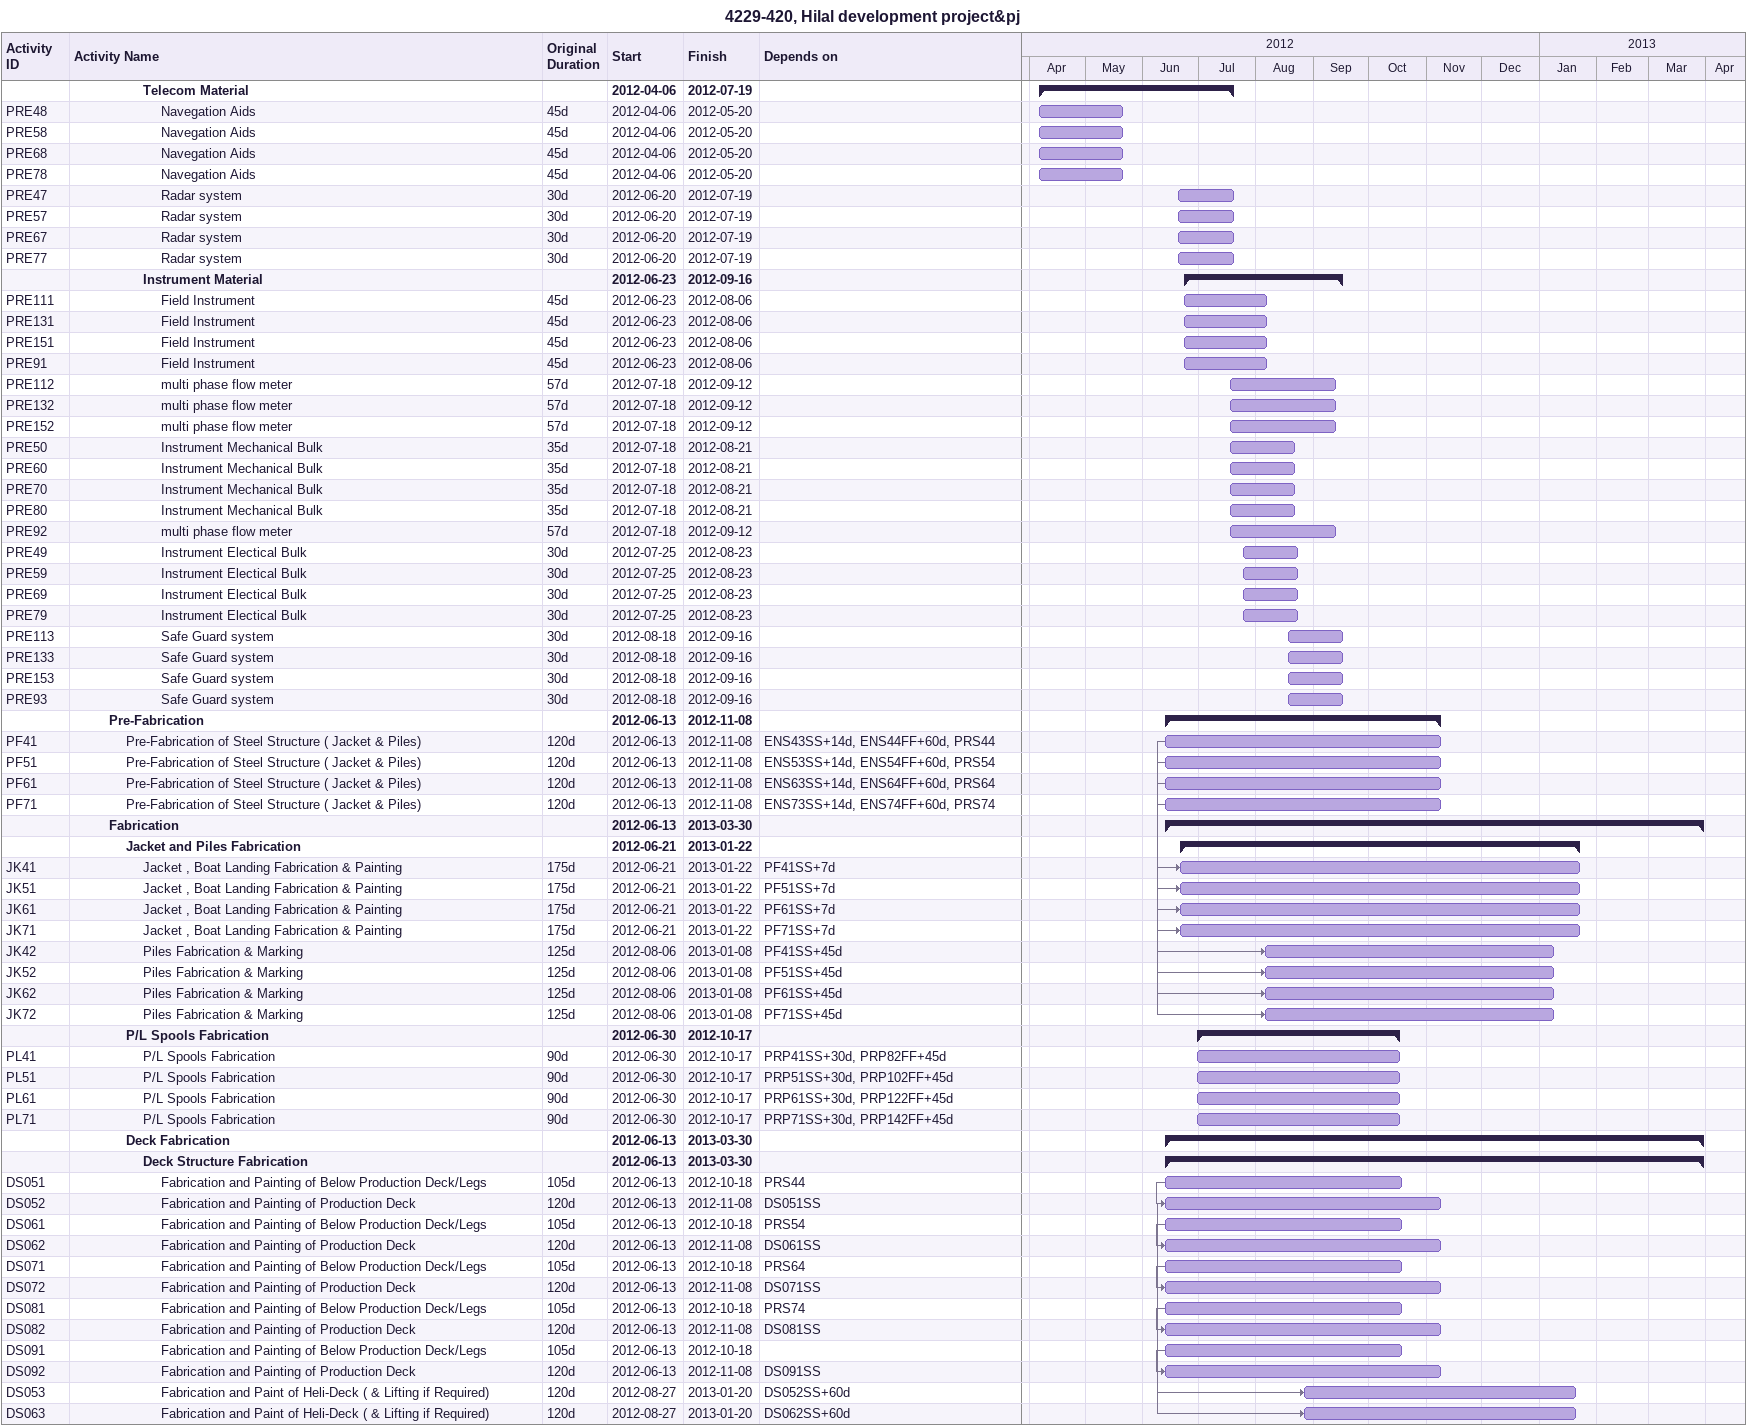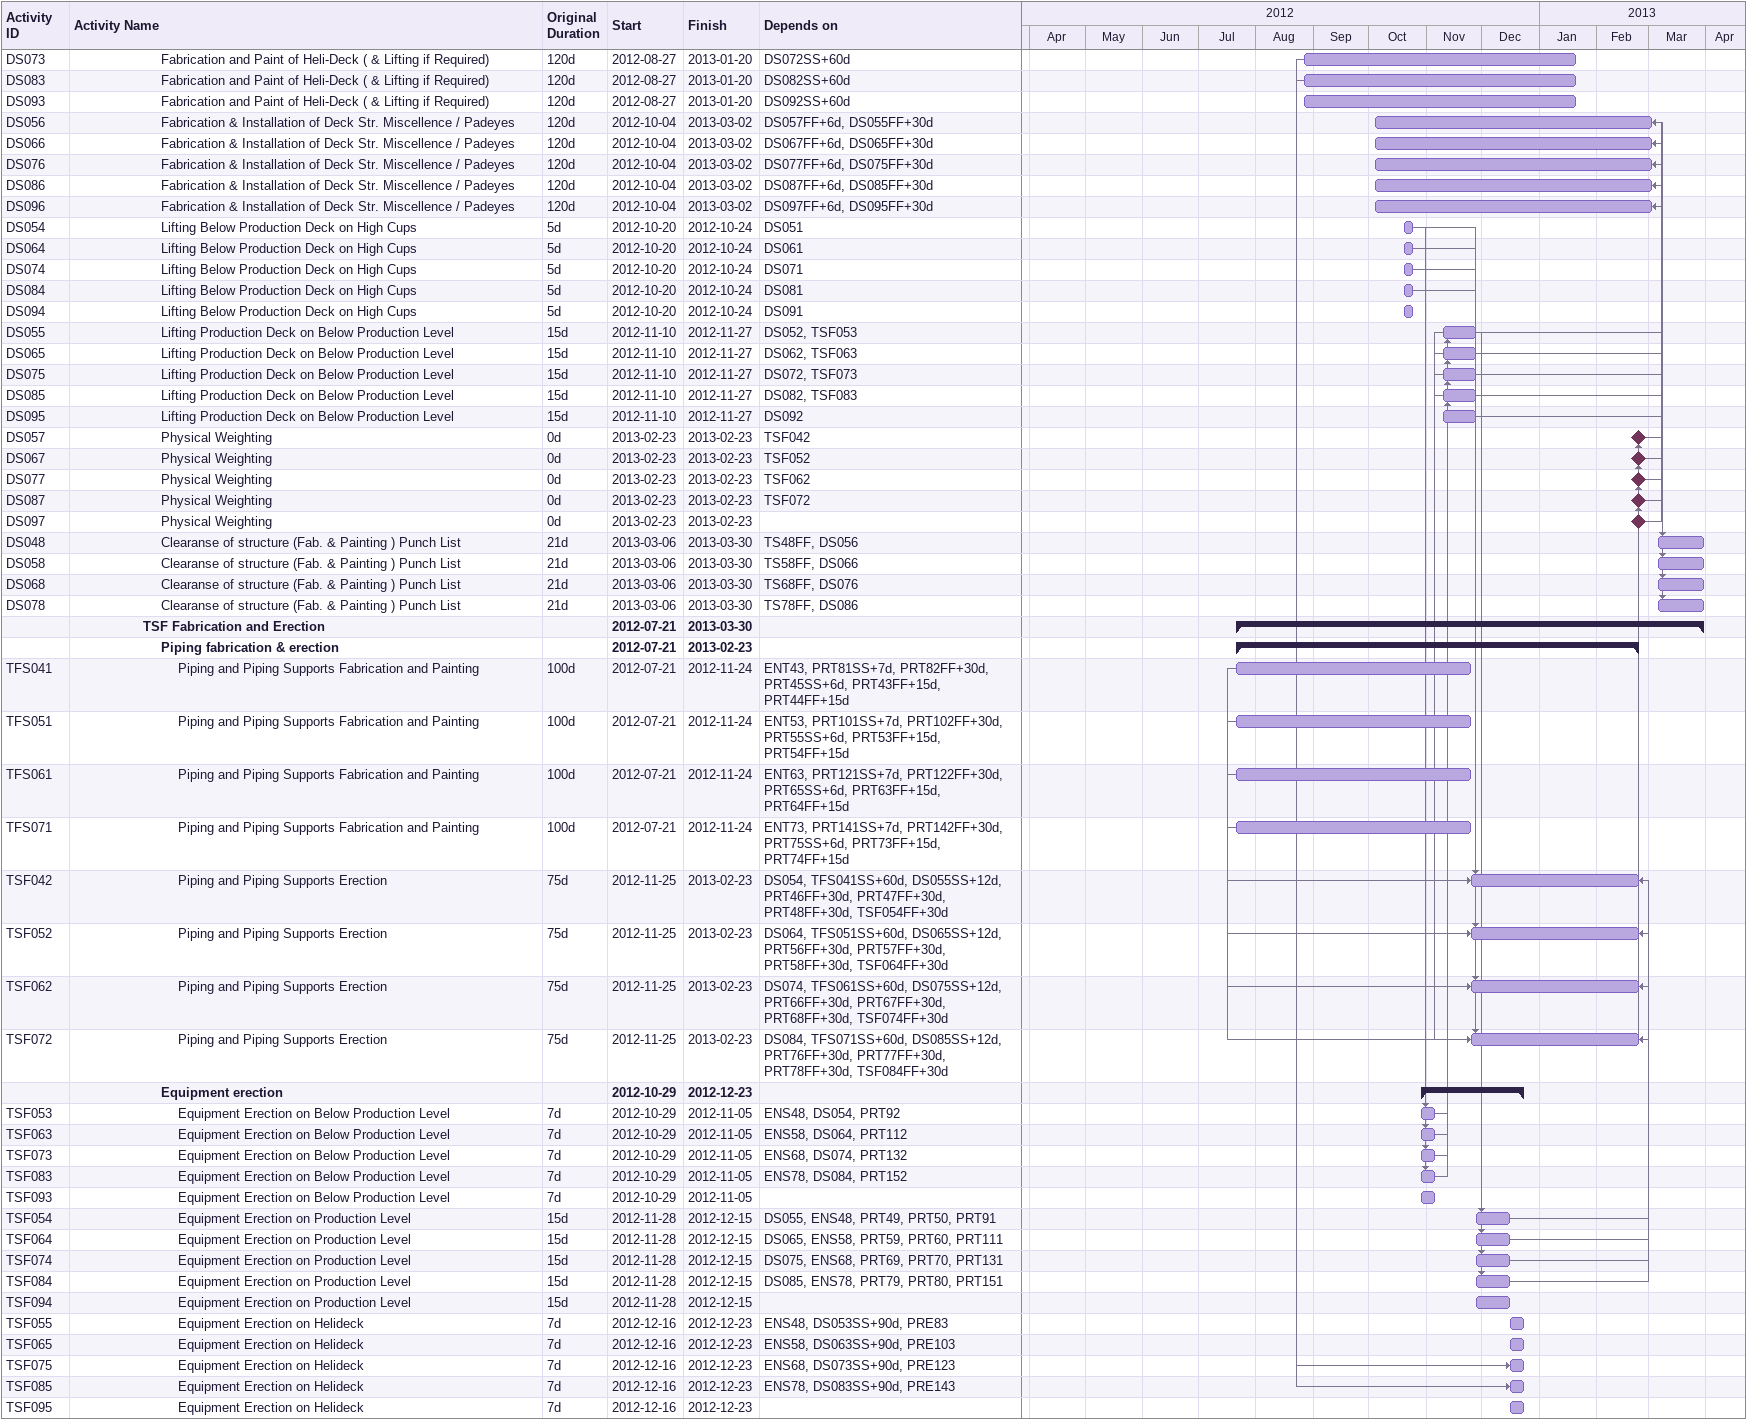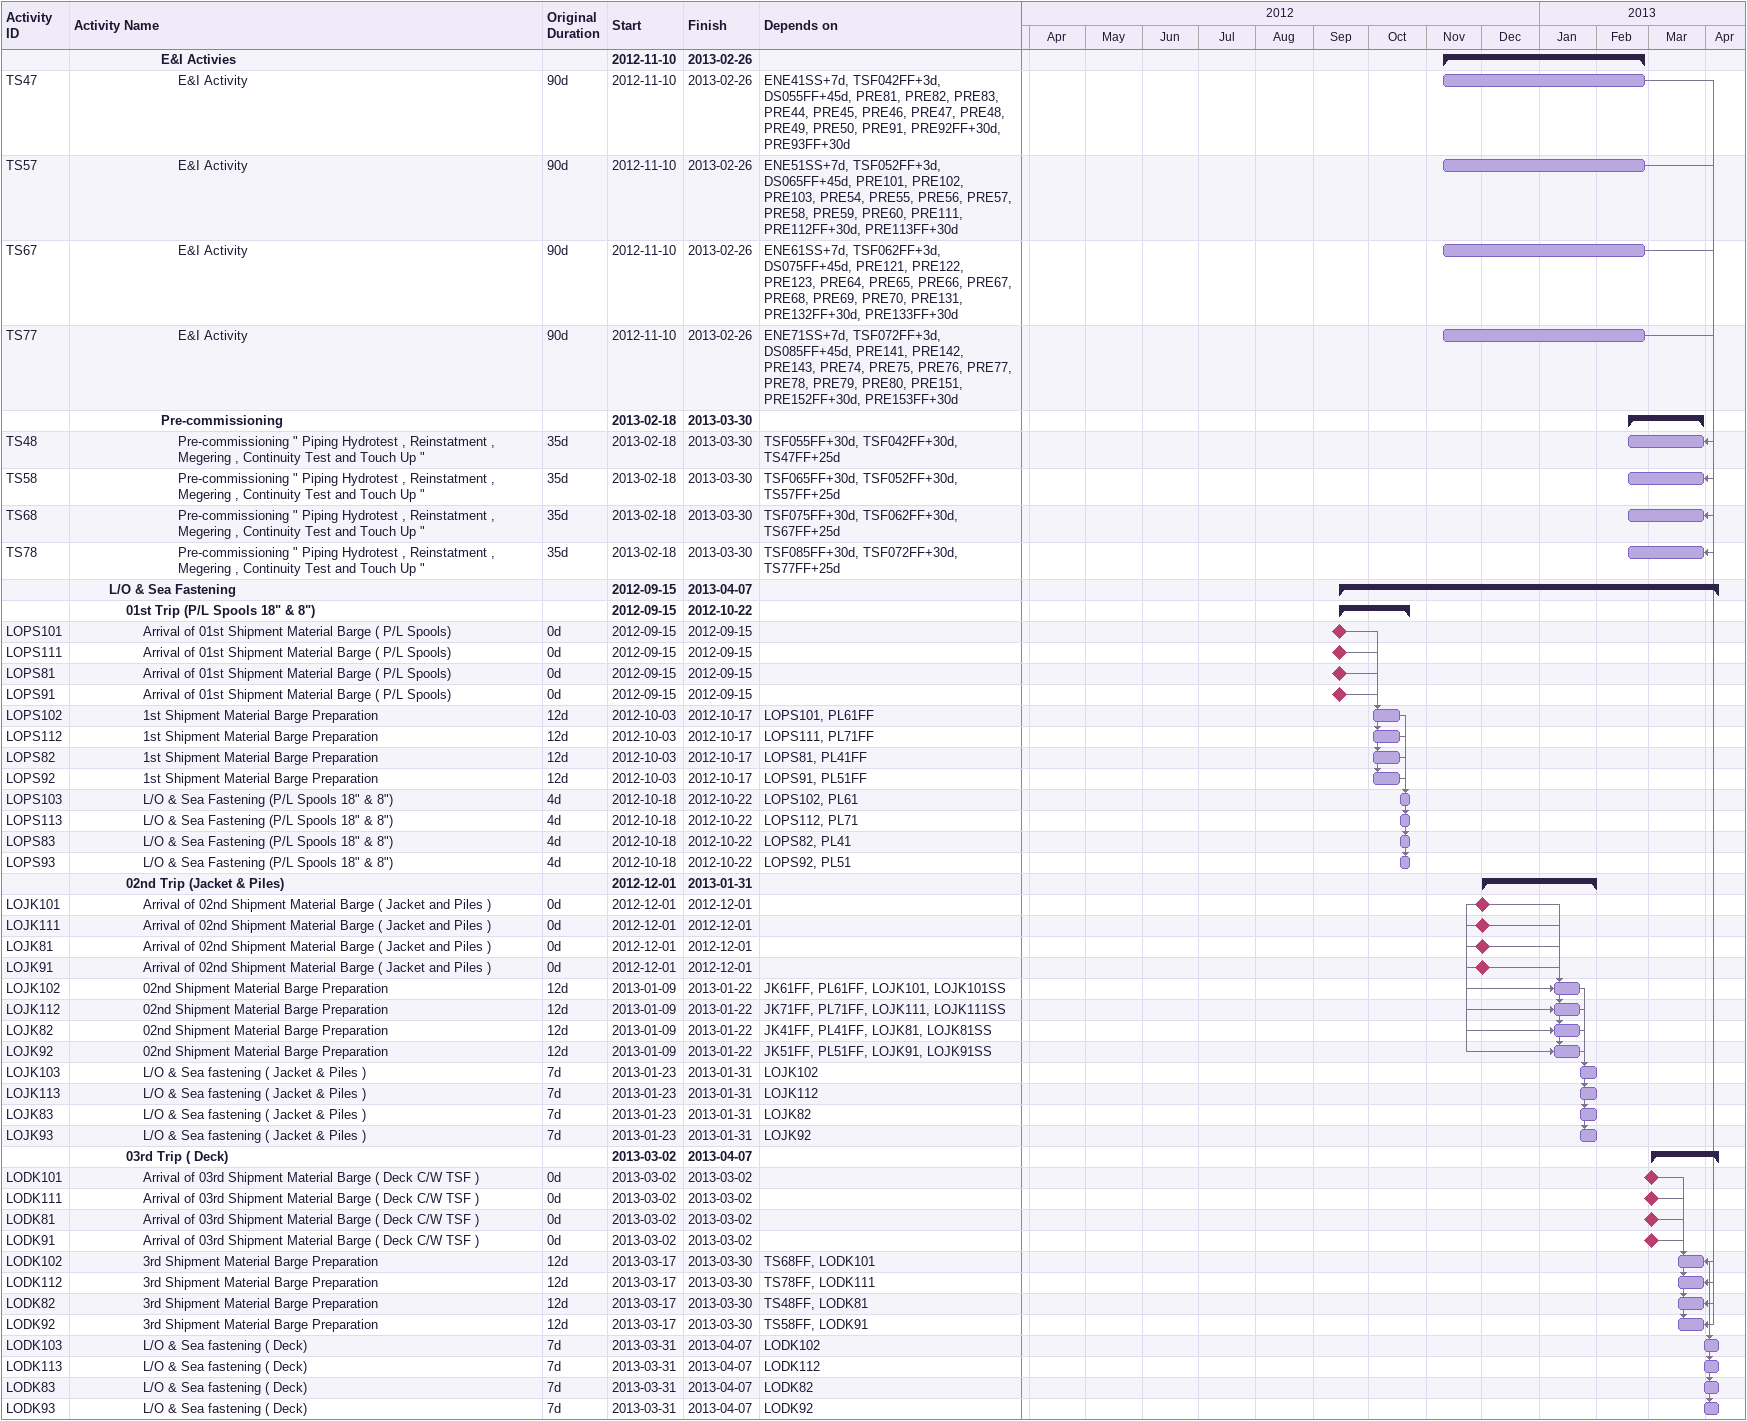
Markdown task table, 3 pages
4229-420, Hilal development project&pj

| ID | Level | Task | Original duration | Start | Finish | Predecessors |
|---|---|---|---|---|---|---|
|  | 5 | **Telecom Material** |  | 2012-04-06 | 2012-07-19 |  |
| PRE48 | 6 | Navegation Aids | 45d | 2012-04-06 | 2012-05-20 |  |
| PRE58 | 6 | Navegation Aids | 45d | 2012-04-06 | 2012-05-20 |  |
| PRE68 | 6 | Navegation Aids | 45d | 2012-04-06 | 2012-05-20 |  |
| PRE78 | 6 | Navegation Aids | 45d | 2012-04-06 | 2012-05-20 |  |
| PRE47 | 6 | Radar system | 30d | 2012-06-20 | 2012-07-19 |  |
| PRE57 | 6 | Radar system | 30d | 2012-06-20 | 2012-07-19 |  |
| PRE67 | 6 | Radar system | 30d | 2012-06-20 | 2012-07-19 |  |
| PRE77 | 6 | Radar system | 30d | 2012-06-20 | 2012-07-19 |  |
|  | 5 | **Instrument Material** |  | 2012-06-23 | 2012-09-16 |  |
| PRE111 | 6 | Field Instrument | 45d | 2012-06-23 | 2012-08-06 |  |
| PRE131 | 6 | Field Instrument | 45d | 2012-06-23 | 2012-08-06 |  |
| PRE151 | 6 | Field Instrument | 45d | 2012-06-23 | 2012-08-06 |  |
| PRE91 | 6 | Field Instrument | 45d | 2012-06-23 | 2012-08-06 |  |
| PRE112 | 6 | multi phase flow meter | 57d | 2012-07-18 | 2012-09-12 |  |
| PRE132 | 6 | multi phase flow meter | 57d | 2012-07-18 | 2012-09-12 |  |
| PRE152 | 6 | multi phase flow meter | 57d | 2012-07-18 | 2012-09-12 |  |
| PRE50 | 6 | Instrument Mechanical Bulk | 35d | 2012-07-18 | 2012-08-21 |  |
| PRE60 | 6 | Instrument Mechanical Bulk | 35d | 2012-07-18 | 2012-08-21 |  |
| PRE70 | 6 | Instrument Mechanical Bulk | 35d | 2012-07-18 | 2012-08-21 |  |
| PRE80 | 6 | Instrument Mechanical Bulk | 35d | 2012-07-18 | 2012-08-21 |  |
| PRE92 | 6 | multi phase flow meter | 57d | 2012-07-18 | 2012-09-12 |  |
| PRE49 | 6 | Instrument Electical Bulk | 30d | 2012-07-25 | 2012-08-23 |  |
| PRE59 | 6 | Instrument Electical Bulk | 30d | 2012-07-25 | 2012-08-23 |  |
| PRE69 | 6 | Instrument Electical Bulk | 30d | 2012-07-25 | 2012-08-23 |  |
| PRE79 | 6 | Instrument Electical Bulk | 30d | 2012-07-25 | 2012-08-23 |  |
| PRE113 | 6 | Safe Guard system | 30d | 2012-08-18 | 2012-09-16 |  |
| PRE133 | 6 | Safe Guard system | 30d | 2012-08-18 | 2012-09-16 |  |
| PRE153 | 6 | Safe Guard system | 30d | 2012-08-18 | 2012-09-16 |  |
| PRE93 | 6 | Safe Guard system | 30d | 2012-08-18 | 2012-09-16 |  |
|  | 3 | **Pre-Fabrication** |  | 2012-06-13 | 2012-11-08 |  |
| PF41 | 4 | Pre-Fabrication of Steel Structure ( Jacket & Piles) | 120d | 2012-06-13 | 2012-11-08 | ENS43SS+14d, ENS44FF+60d, PRS44 |
| PF51 | 4 | Pre-Fabrication of Steel Structure ( Jacket & Piles) | 120d | 2012-06-13 | 2012-11-08 | ENS53SS+14d, ENS54FF+60d, PRS54 |
| PF61 | 4 | Pre-Fabrication of Steel Structure ( Jacket & Piles) | 120d | 2012-06-13 | 2012-11-08 | ENS63SS+14d, ENS64FF+60d, PRS64 |
| PF71 | 4 | Pre-Fabrication of Steel Structure ( Jacket & Piles) | 120d | 2012-06-13 | 2012-11-08 | ENS73SS+14d, ENS74FF+60d, PRS74 |
|  | 3 | **Fabrication** |  | 2012-06-13 | 2013-03-30 |  |
|  | 4 | **Jacket and Piles Fabrication** |  | 2012-06-21 | 2013-01-22 |  |
| JK41 | 5 | Jacket , Boat Landing Fabrication & Painting | 175d | 2012-06-21 | 2013-01-22 | PF41SS+7d |
| JK51 | 5 | Jacket , Boat Landing Fabrication & Painting | 175d | 2012-06-21 | 2013-01-22 | PF51SS+7d |
| JK61 | 5 | Jacket , Boat Landing Fabrication & Painting | 175d | 2012-06-21 | 2013-01-22 | PF61SS+7d |
| JK71 | 5 | Jacket , Boat Landing Fabrication & Painting | 175d | 2012-06-21 | 2013-01-22 | PF71SS+7d |
| JK42 | 5 | Piles Fabrication & Marking | 125d | 2012-08-06 | 2013-01-08 | PF41SS+45d |
| JK52 | 5 | Piles Fabrication & Marking | 125d | 2012-08-06 | 2013-01-08 | PF51SS+45d |
| JK62 | 5 | Piles Fabrication & Marking | 125d | 2012-08-06 | 2013-01-08 | PF61SS+45d |
| JK72 | 5 | Piles Fabrication & Marking | 125d | 2012-08-06 | 2013-01-08 | PF71SS+45d |
|  | 4 | **P/L Spools Fabrication** |  | 2012-06-30 | 2012-10-17 |  |
| PL41 | 5 | P/L Spools Fabrication | 90d | 2012-06-30 | 2012-10-17 | PRP41SS+30d, PRP82FF+45d |
| PL51 | 5 | P/L Spools Fabrication | 90d | 2012-06-30 | 2012-10-17 | PRP51SS+30d, PRP102FF+45d |
| PL61 | 5 | P/L Spools Fabrication | 90d | 2012-06-30 | 2012-10-17 | PRP61SS+30d, PRP122FF+45d |
| PL71 | 5 | P/L Spools Fabrication | 90d | 2012-06-30 | 2012-10-17 | PRP71SS+30d, PRP142FF+45d |
|  | 4 | **Deck Fabrication** |  | 2012-06-13 | 2013-03-30 |  |
|  | 5 | **Deck Structure Fabrication** |  | 2012-06-13 | 2013-03-30 |  |
| DS051 | 6 | Fabrication and Painting of Below Production Deck/Legs | 105d | 2012-06-13 | 2012-10-18 | PRS44 |
| DS052 | 6 | Fabrication and Painting of Production Deck | 120d | 2012-06-13 | 2012-11-08 | DS051SS |
| DS061 | 6 | Fabrication and Painting of Below Production Deck/Legs | 105d | 2012-06-13 | 2012-10-18 | PRS54 |
| DS062 | 6 | Fabrication and Painting of Production Deck | 120d | 2012-06-13 | 2012-11-08 | DS061SS |
| DS071 | 6 | Fabrication and Painting of Below Production Deck/Legs | 105d | 2012-06-13 | 2012-10-18 | PRS64 |
| DS072 | 6 | Fabrication and Painting of Production Deck | 120d | 2012-06-13 | 2012-11-08 | DS071SS |
| DS081 | 6 | Fabrication and Painting of Below Production Deck/Legs | 105d | 2012-06-13 | 2012-10-18 | PRS74 |
| DS082 | 6 | Fabrication and Painting of Production Deck | 120d | 2012-06-13 | 2012-11-08 | DS081SS |
| DS091 | 6 | Fabrication and Painting of Below Production Deck/Legs | 105d | 2012-06-13 | 2012-10-18 |  |
| DS092 | 6 | Fabrication and Painting of Production Deck | 120d | 2012-06-13 | 2012-11-08 | DS091SS |
| DS053 | 6 | Fabrication and Paint of Heli-Deck ( & Lifting if Required) | 120d | 2012-08-27 | 2013-01-20 | DS052SS+60d |
| DS063 | 6 | Fabrication and Paint of Heli-Deck ( & Lifting if Required) | 120d | 2012-08-27 | 2013-01-20 | DS062SS+60d |
| DS073 | 6 | Fabrication and Paint of Heli-Deck ( & Lifting if Required) | 120d | 2012-08-27 | 2013-01-20 | DS072SS+60d |
| DS083 | 6 | Fabrication and Paint of Heli-Deck ( & Lifting if Required) | 120d | 2012-08-27 | 2013-01-20 | DS082SS+60d |
| DS093 | 6 | Fabrication and Paint of Heli-Deck ( & Lifting if Required) | 120d | 2012-08-27 | 2013-01-20 | DS092SS+60d |
| DS056 | 6 | Fabrication & Installation of Deck Str. Miscellence / Padeyes | 120d | 2012-10-04 | 2013-03-02 | DS057FF+6d, DS055FF+30d |
| DS066 | 6 | Fabrication & Installation of Deck Str. Miscellence / Padeyes | 120d | 2012-10-04 | 2013-03-02 | DS067FF+6d, DS065FF+30d |
| DS076 | 6 | Fabrication & Installation of Deck Str. Miscellence / Padeyes | 120d | 2012-10-04 | 2013-03-02 | DS077FF+6d, DS075FF+30d |
| DS086 | 6 | Fabrication & Installation of Deck Str. Miscellence / Padeyes | 120d | 2012-10-04 | 2013-03-02 | DS087FF+6d, DS085FF+30d |
| DS096 | 6 | Fabrication & Installation of Deck Str. Miscellence / Padeyes | 120d | 2012-10-04 | 2013-03-02 | DS097FF+6d, DS095FF+30d |
| DS054 | 6 | Lifting Below Production Deck on High Cups | 5d | 2012-10-20 | 2012-10-24 | DS051 |
| DS064 | 6 | Lifting Below Production Deck on High Cups | 5d | 2012-10-20 | 2012-10-24 | DS061 |
| DS074 | 6 | Lifting Below Production Deck on High Cups | 5d | 2012-10-20 | 2012-10-24 | DS071 |
| DS084 | 6 | Lifting Below Production Deck on High Cups | 5d | 2012-10-20 | 2012-10-24 | DS081 |
| DS094 | 6 | Lifting Below Production Deck on High Cups | 5d | 2012-10-20 | 2012-10-24 | DS091 |
| DS055 | 6 | Lifting Production Deck on Below Production Level | 15d | 2012-11-10 | 2012-11-27 | DS052, TSF053 |
| DS065 | 6 | Lifting Production Deck on Below Production Level | 15d | 2012-11-10 | 2012-11-27 | DS062, TSF063 |
| DS075 | 6 | Lifting Production Deck on Below Production Level | 15d | 2012-11-10 | 2012-11-27 | DS072, TSF073 |
| DS085 | 6 | Lifting Production Deck on Below Production Level | 15d | 2012-11-10 | 2012-11-27 | DS082, TSF083 |
| DS095 | 6 | Lifting Production Deck on Below Production Level | 15d | 2012-11-10 | 2012-11-27 | DS092 |
| DS057 | 6 | Physical Weighting | 0d | 2013-02-23 | 2013-02-23 | TSF042 |
| DS067 | 6 | Physical Weighting | 0d | 2013-02-23 | 2013-02-23 | TSF052 |
| DS077 | 6 | Physical Weighting | 0d | 2013-02-23 | 2013-02-23 | TSF062 |
| DS087 | 6 | Physical Weighting | 0d | 2013-02-23 | 2013-02-23 | TSF072 |
| DS097 | 6 | Physical Weighting | 0d | 2013-02-23 | 2013-02-23 |  |
| DS048 | 6 | Clearanse of structure (Fab. & Painting ) Punch List | 21d | 2013-03-06 | 2013-03-30 | TS48FF, DS056 |
| DS058 | 6 | Clearanse of structure (Fab. & Painting ) Punch List | 21d | 2013-03-06 | 2013-03-30 | TS58FF, DS066 |
| DS068 | 6 | Clearanse of structure (Fab. & Painting ) Punch List | 21d | 2013-03-06 | 2013-03-30 | TS68FF, DS076 |
| DS078 | 6 | Clearanse of structure (Fab. & Painting ) Punch List | 21d | 2013-03-06 | 2013-03-30 | TS78FF, DS086 |
|  | 5 | **TSF Fabrication and Erection** |  | 2012-07-21 | 2013-03-30 |  |
|  | 6 | **Piping fabrication & erection** |  | 2012-07-21 | 2013-02-23 |  |
| TFS041 | 7 | Piping and Piping Supports Fabrication and Painting | 100d | 2012-07-21 | 2012-11-24 | ENT43, PRT81SS+7d, PRT82FF+30d, PRT45SS+6d, PRT43FF+15d, PRT44FF+15d |
| TFS051 | 7 | Piping and Piping Supports Fabrication and Painting | 100d | 2012-07-21 | 2012-11-24 | ENT53, PRT101SS+7d, PRT102FF+30d, PRT55SS+6d, PRT53FF+15d, PRT54FF+15d |
| TFS061 | 7 | Piping and Piping Supports Fabrication and Painting | 100d | 2012-07-21 | 2012-11-24 | ENT63, PRT121SS+7d, PRT122FF+30d, PRT65SS+6d, PRT63FF+15d, PRT64FF+15d |
| TFS071 | 7 | Piping and Piping Supports Fabrication and Painting | 100d | 2012-07-21 | 2012-11-24 | ENT73, PRT141SS+7d, PRT142FF+30d, PRT75SS+6d, PRT73FF+15d, PRT74FF+15d |
| TSF042 | 7 | Piping and Piping Supports Erection | 75d | 2012-11-25 | 2013-02-23 | DS054, TFS041SS+60d, DS055SS+12d, PRT46FF+30d, PRT47FF+30d, PRT48FF+30d, TSF054FF+30d |
| TSF052 | 7 | Piping and Piping Supports Erection | 75d | 2012-11-25 | 2013-02-23 | DS064, TFS051SS+60d, DS065SS+12d, PRT56FF+30d, PRT57FF+30d, PRT58FF+30d, TSF064FF+30d |
| TSF062 | 7 | Piping and Piping Supports Erection | 75d | 2012-11-25 | 2013-02-23 | DS074, TFS061SS+60d, DS075SS+12d, PRT66FF+30d, PRT67FF+30d, PRT68FF+30d, TSF074FF+30d |
| TSF072 | 7 | Piping and Piping Supports Erection | 75d | 2012-11-25 | 2013-02-23 | DS084, TFS071SS+60d, DS085SS+12d, PRT76FF+30d, PRT77FF+30d, PRT78FF+30d, TSF084FF+30d |
|  | 6 | **Equipment erection** |  | 2012-10-29 | 2012-12-23 |  |
| TSF053 | 7 | Equipment Erection on Below Production Level | 7d | 2012-10-29 | 2012-11-05 | ENS48, DS054, PRT92 |
| TSF063 | 7 | Equipment Erection on Below Production Level | 7d | 2012-10-29 | 2012-11-05 | ENS58, DS064, PRT112 |
| TSF073 | 7 | Equipment Erection on Below Production Level | 7d | 2012-10-29 | 2012-11-05 | ENS68, DS074, PRT132 |
| TSF083 | 7 | Equipment Erection on Below Production Level | 7d | 2012-10-29 | 2012-11-05 | ENS78, DS084, PRT152 |
| TSF093 | 7 | Equipment Erection on Below Production Level | 7d | 2012-10-29 | 2012-11-05 |  |
| TSF054 | 7 | Equipment Erection on Production Level | 15d | 2012-11-28 | 2012-12-15 | DS055, ENS48, PRT49, PRT50, PRT91 |
| TSF064 | 7 | Equipment Erection on Production Level | 15d | 2012-11-28 | 2012-12-15 | DS065, ENS58, PRT59, PRT60, PRT111 |
| TSF074 | 7 | Equipment Erection on Production Level | 15d | 2012-11-28 | 2012-12-15 | DS075, ENS68, PRT69, PRT70, PRT131 |
| TSF084 | 7 | Equipment Erection on Production Level | 15d | 2012-11-28 | 2012-12-15 | DS085, ENS78, PRT79, PRT80, PRT151 |
| TSF094 | 7 | Equipment Erection on Production Level | 15d | 2012-11-28 | 2012-12-15 |  |
| TSF055 | 7 | Equipment Erection on Helideck | 7d | 2012-12-16 | 2012-12-23 | ENS48, DS053SS+90d, PRE83 |
| TSF065 | 7 | Equipment Erection on Helideck | 7d | 2012-12-16 | 2012-12-23 | ENS58, DS063SS+90d, PRE103 |
| TSF075 | 7 | Equipment Erection on Helideck | 7d | 2012-12-16 | 2012-12-23 | ENS68, DS073SS+90d, PRE123 |
| TSF085 | 7 | Equipment Erection on Helideck | 7d | 2012-12-16 | 2012-12-23 | ENS78, DS083SS+90d, PRE143 |
| TSF095 | 7 | Equipment Erection on Helideck | 7d | 2012-12-16 | 2012-12-23 |  |
|  | 6 | **E&I Activies** |  | 2012-11-10 | 2013-02-26 |  |
| TS47 | 7 | E&I Activity | 90d | 2012-11-10 | 2013-02-26 | ENE41SS+7d, TSF042FF+3d, DS055FF+45d, PRE81, PRE82, PRE83, PRE44, PRE45, PRE46, PRE47, PRE48, PRE49, PRE50, PRE91, PRE92FF+30d, PRE93FF+30d |
| TS57 | 7 | E&I Activity | 90d | 2012-11-10 | 2013-02-26 | ENE51SS+7d, TSF052FF+3d, DS065FF+45d, PRE101, PRE102, PRE103, PRE54, PRE55, PRE56, PRE57, PRE58, PRE59, PRE60, PRE111, PRE112FF+30d, PRE113FF+30d |
| TS67 | 7 | E&I Activity | 90d | 2012-11-10 | 2013-02-26 | ENE61SS+7d, TSF062FF+3d, DS075FF+45d, PRE121, PRE122, PRE123, PRE64, PRE65, PRE66, PRE67, PRE68, PRE69, PRE70, PRE131, PRE132FF+30d, PRE133FF+30d |
| TS77 | 7 | E&I Activity | 90d | 2012-11-10 | 2013-02-26 | ENE71SS+7d, TSF072FF+3d, DS085FF+45d, PRE141, PRE142, PRE143, PRE74, PRE75, PRE76, PRE77, PRE78, PRE79, PRE80, PRE151, PRE152FF+30d, PRE153FF+30d |
|  | 6 | **Pre-commissioning** |  | 2013-02-18 | 2013-03-30 |  |
| TS48 | 7 | Pre-commissioning " Piping Hydrotest , Reinstatment , Megering , Continuity Test and Touch Up " | 35d | 2013-02-18 | 2013-03-30 | TSF055FF+30d, TSF042FF+30d, TS47FF+25d |
| TS58 | 7 | Pre-commissioning " Piping Hydrotest , Reinstatment , Megering , Continuity Test and Touch Up " | 35d | 2013-02-18 | 2013-03-30 | TSF065FF+30d, TSF052FF+30d, TS57FF+25d |
| TS68 | 7 | Pre-commissioning " Piping Hydrotest , Reinstatment , Megering , Continuity Test and Touch Up " | 35d | 2013-02-18 | 2013-03-30 | TSF075FF+30d, TSF062FF+30d, TS67FF+25d |
| TS78 | 7 | Pre-commissioning " Piping Hydrotest , Reinstatment , Megering , Continuity Test and Touch Up " | 35d | 2013-02-18 | 2013-03-30 | TSF085FF+30d, TSF072FF+30d, TS77FF+25d |
|  | 3 | **L/O & Sea Fastening** |  | 2012-09-15 | 2013-04-07 |  |
|  | 4 | **01st Trip (P/L Spools 18" & 8")** |  | 2012-09-15 | 2012-10-22 |  |
| LOPS101 | 5 | Arrival of 01st Shipment Material Barge ( P/L Spools) | 0d | 2012-09-15 | 2012-09-15 |  |
| LOPS111 | 5 | Arrival of 01st Shipment Material Barge ( P/L Spools) | 0d | 2012-09-15 | 2012-09-15 |  |
| LOPS81 | 5 | Arrival of 01st Shipment Material Barge ( P/L Spools) | 0d | 2012-09-15 | 2012-09-15 |  |
| LOPS91 | 5 | Arrival of 01st Shipment Material Barge ( P/L Spools) | 0d | 2012-09-15 | 2012-09-15 |  |
| LOPS102 | 5 | 1st Shipment Material Barge Preparation | 12d | 2012-10-03 | 2012-10-17 | LOPS101, PL61FF |
| LOPS112 | 5 | 1st Shipment Material Barge Preparation | 12d | 2012-10-03 | 2012-10-17 | LOPS111, PL71FF |
| LOPS82 | 5 | 1st Shipment Material Barge Preparation | 12d | 2012-10-03 | 2012-10-17 | LOPS81, PL41FF |
| LOPS92 | 5 | 1st Shipment Material Barge Preparation | 12d | 2012-10-03 | 2012-10-17 | LOPS91, PL51FF |
| LOPS103 | 5 | L/O & Sea Fastening (P/L Spools 18" & 8") | 4d | 2012-10-18 | 2012-10-22 | LOPS102, PL61 |
| LOPS113 | 5 | L/O & Sea Fastening (P/L Spools 18" & 8") | 4d | 2012-10-18 | 2012-10-22 | LOPS112, PL71 |
| LOPS83 | 5 | L/O & Sea Fastening (P/L Spools 18" & 8") | 4d | 2012-10-18 | 2012-10-22 | LOPS82, PL41 |
| LOPS93 | 5 | L/O & Sea Fastening (P/L Spools 18" & 8") | 4d | 2012-10-18 | 2012-10-22 | LOPS92, PL51 |
|  | 4 | **02nd Trip (Jacket & Piles)** |  | 2012-12-01 | 2013-01-31 |  |
| LOJK101 | 5 | Arrival of 02nd Shipment Material Barge ( Jacket and Piles ) | 0d | 2012-12-01 | 2012-12-01 |  |
| LOJK111 | 5 | Arrival of 02nd Shipment Material Barge ( Jacket and Piles ) | 0d | 2012-12-01 | 2012-12-01 |  |
| LOJK81 | 5 | Arrival of 02nd Shipment Material Barge ( Jacket and Piles ) | 0d | 2012-12-01 | 2012-12-01 |  |
| LOJK91 | 5 | Arrival of 02nd Shipment Material Barge ( Jacket and Piles ) | 0d | 2012-12-01 | 2012-12-01 |  |
| LOJK102 | 5 | 02nd Shipment Material Barge Preparation | 12d | 2013-01-09 | 2013-01-22 | JK61FF, PL61FF, LOJK101, LOJK101SS |
| LOJK112 | 5 | 02nd Shipment Material Barge Preparation | 12d | 2013-01-09 | 2013-01-22 | JK71FF, PL71FF, LOJK111, LOJK111SS |
| LOJK82 | 5 | 02nd Shipment Material Barge Preparation | 12d | 2013-01-09 | 2013-01-22 | JK41FF, PL41FF, LOJK81, LOJK81SS |
| LOJK92 | 5 | 02nd Shipment Material Barge Preparation | 12d | 2013-01-09 | 2013-01-22 | JK51FF, PL51FF, LOJK91, LOJK91SS |
| LOJK103 | 5 | L/O & Sea fastening ( Jacket & Piles ) | 7d | 2013-01-23 | 2013-01-31 | LOJK102 |
| LOJK113 | 5 | L/O & Sea fastening ( Jacket & Piles ) | 7d | 2013-01-23 | 2013-01-31 | LOJK112 |
| LOJK83 | 5 | L/O & Sea fastening ( Jacket & Piles ) | 7d | 2013-01-23 | 2013-01-31 | LOJK82 |
| LOJK93 | 5 | L/O & Sea fastening ( Jacket & Piles ) | 7d | 2013-01-23 | 2013-01-31 | LOJK92 |
|  | 4 | **03rd Trip ( Deck)** |  | 2013-03-02 | 2013-04-07 |  |
| LODK101 | 5 | Arrival of 03rd Shipment Material Barge ( Deck C/W TSF ) | 0d | 2013-03-02 | 2013-03-02 |  |
| LODK111 | 5 | Arrival of 03rd Shipment Material Barge ( Deck C/W TSF ) | 0d | 2013-03-02 | 2013-03-02 |  |
| LODK81 | 5 | Arrival of 03rd Shipment Material Barge ( Deck C/W TSF ) | 0d | 2013-03-02 | 2013-03-02 |  |
| LODK91 | 5 | Arrival of 03rd Shipment Material Barge ( Deck C/W TSF ) | 0d | 2013-03-02 | 2013-03-02 |  |
| LODK102 | 5 | 3rd Shipment Material Barge Preparation | 12d | 2013-03-17 | 2013-03-30 | TS68FF, LODK101 |
| LODK112 | 5 | 3rd Shipment Material Barge Preparation | 12d | 2013-03-17 | 2013-03-30 | TS78FF, LODK111 |
| LODK82 | 5 | 3rd Shipment Material Barge Preparation | 12d | 2013-03-17 | 2013-03-30 | TS48FF, LODK81 |
| LODK92 | 5 | 3rd Shipment Material Barge Preparation | 12d | 2013-03-17 | 2013-03-30 | TS58FF, LODK91 |
| LODK103 | 5 | L/O & Sea fastening ( Deck) | 7d | 2013-03-31 | 2013-04-07 | LODK102 |
| LODK113 | 5 | L/O & Sea fastening ( Deck) | 7d | 2013-03-31 | 2013-04-07 | LODK112 |
| LODK83 | 5 | L/O & Sea fastening ( Deck) | 7d | 2013-03-31 | 2013-04-07 | LODK82 |
| LODK93 | 5 | L/O & Sea fastening ( Deck) | 7d | 2013-03-31 | 2013-04-07 | LODK92 |
